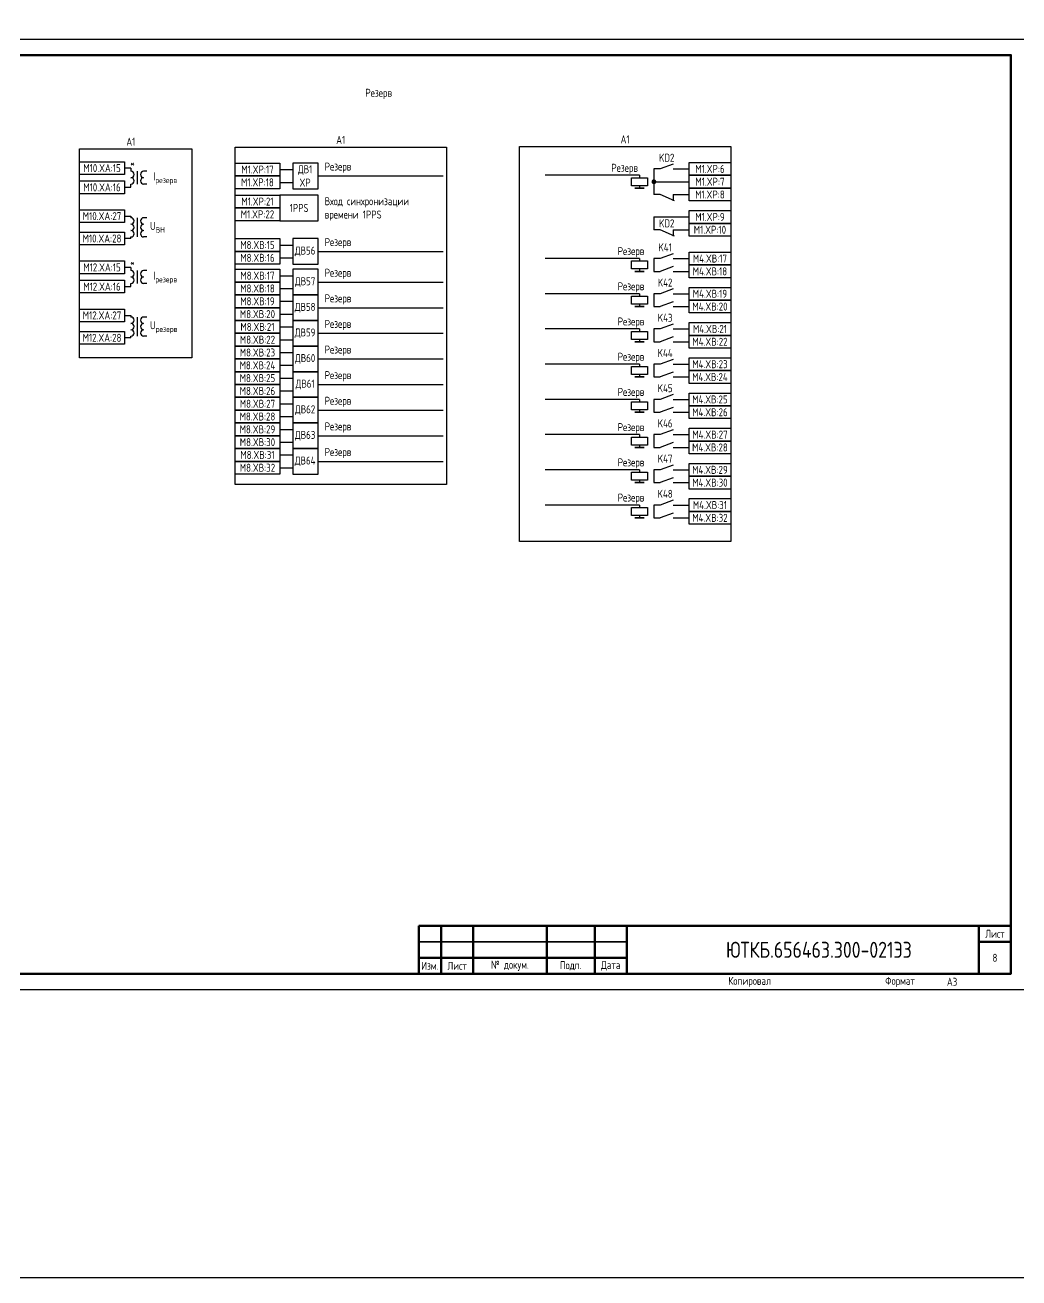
# Model space of a CAD drawing. Header units: millimetres. Extents: x -1117 to 4405, y -90 to 586.
# Drawn here: x 3047 to 3357.5, y -90 to 301.4 of the extents above; entities that cross this region are included whole.
import ezdxf

# ---------------------------------------------------------------- set-up
doc = ezdxf.new("R2010")
doc.units = ezdxf.units.MM
doc.styles.add('Gost_type_A', font='GOST_0.TTF')

# ---------------------------------------------------------------- blocks, each defined once
blk = doc.blocks.new('Формат_А3')
blk.add_lwpolyline([(-420, 297), (0, 297), (0, 0), (-420, 0)], close=True)
at = {"lineweight": 50}
blk.add_lwpolyline([(-400, 292), (-5, 292), (-5, 5), (-400, 5)], close=True, dxfattribs=at)
blk = doc.blocks.new('Штамп малый нижний')
at = {"lineweight": 50}
for points in [[(-185, 15), (-178, 15), (-178, 5), (-185, 5)], [(-178, 15), (-168, 15), (-168, 5), (-178, 5)], [(-168, 15), (-145, 15), (-145, 5), (-168, 5)], [(-145, 15), (-130, 15), (-130, 5), (-145, 5)], [(-130, 15), (-120, 15), (-120, 5), (-130, 5)], [(-120, 15), (-10, 15), (-10, 0), (-120, 0)], [(-10, 15), (0, 15), (0, 10), (-10, 10)], [(-10, 10), (0, 10), (0, 0), (-10, 0)], [(-185, 5), (-178, 5), (-178, 0), (-185, 0)], [(-178, 5), (-168, 5), (-168, 0), (-178, 0)], [(-168, 5), (-145, 5), (-145, 0), (-168, 0)], [(-145, 5), (-130, 5), (-130, 0), (-145, 0)], [(-130, 5), (-120, 5), (-120, 0), (-130, 0)]]:
    blk.add_lwpolyline(points, close=True, dxfattribs=at)
for points in [[(-185, 15), (-178, 15), (-178, 10), (-185, 10)], [(-178, 15), (-168, 15), (-168, 10), (-178, 10)], [(-168, 15), (-145, 15), (-145, 10), (-168, 10)], [(-145, 15), (-130, 15), (-130, 10), (-145, 10)], [(-130, 15), (-120, 15), (-120, 10), (-130, 10)], [(-185, 10), (-178, 10), (-178, 5), (-185, 5)], [(-178, 10), (-168, 10), (-168, 5), (-178, 5)], [(-168, 10), (-145, 10), (-145, 5), (-168, 5)], [(-145, 10), (-130, 10), (-130, 5), (-145, 5)], [(-130, 10), (-120, 10), (-120, 5), (-130, 5)]]:
    blk.add_lwpolyline(points, close=True)
at = {"char_height": 2.5, "style": 'Gost_type_A'}
for s, insert, width, attachment_point in [('Лист', (-5, 12.5), 10, 5), ('№ докум.', (-156.5, 2.5), 23, 5), ('Подп.', (-137.5, 2.5), 15, 5), ('Дата', (-125, 2.5), 10, 5), ('Изм.', (-181.5, 2.5), 7, 5), ('Лист', (-173, 2.5), 10, 5), ('Копировал', (-75, -2.53), 13.1202, 6), ('Формат', (-30, -2.53), 13.1202, 6)]:
    blk.add_mtext(s, dxfattribs=dict(at, insert=insert, width=width, attachment_point=attachment_point))
blk = doc.blocks.new('POINT')
at = {"const_width": 0.75}
blk.add_lwpolyline([(-0.375, 0, 1), (0.375, 0, 1)], format="xyb", close=True, dxfattribs=at)

msp = doc.modelspace()

# ---------------------------------------------------------------- linework, layer by layer
for p, q in [((3080.09, 256.69), (3078.09, 256.69)), ((3126.64, 256.25), (3130.64, 256.25)), ((3238.98, 254.44), (3209.48, 254.44)), ((3238.98, 254.44), (3238.98, 253.69)), ((3078.09, 250.69), (3080.09, 250.69)), ((3126.64, 252.25), (3130.64, 252.25)), ((3138.64, 254.25), (3177.64, 254.25)), ((3238.98, 251.19), (3238.98, 250.44)), ((3249.48, 248.44), (3249.48, 246.44)), ((3243.48, 241.44), (3243.48, 237.44)), ((3249.48, 237.44), (3249.48, 235.44)), ((3126.64, 232.67), (3130.64, 232.67)), ((3126.64, 228.67), (3130.64, 228.67)), ((3138.64, 230.67), (3177.64, 230.67)), ((3238.98, 228.44), (3209.48, 228.44)), ((3238.98, 228.44), (3238.98, 227.69)), ((3080.09, 225.68), (3078.09, 225.68)), ((3126.64, 223.09), (3130.64, 223.09)), ((3238.98, 225.19), (3238.98, 224.44)), ((3078.09, 219.68), (3080.09, 219.68)), ((3138.64, 221.09), (3177.64, 221.09)), ((3126.64, 219.09), (3130.64, 219.09)), ((3238.98, 217.44), (3209.48, 217.44)), ((3238.98, 217.44), (3238.98, 216.69)), ((3126.64, 215.09), (3130.64, 215.09)), ((3138.64, 213.09), (3177.64, 213.09)), ((3238.98, 214.19), (3238.98, 213.44)), ((3126.64, 211.09), (3130.64, 211.09)), ((3126.64, 207.09), (3130.64, 207.09)), ((3138.64, 205.09), (3177.64, 205.09)), ((3238.98, 206.44), (3209.48, 206.44)), ((3238.98, 206.44), (3238.98, 205.69)), ((3126.64, 203.09), (3130.64, 203.09)), ((3238.98, 203.19), (3238.98, 202.44)), ((3126.64, 199.09), (3130.64, 199.09)), ((3138.64, 197.09), (3177.64, 197.09)), ((3126.64, 195.09), (3130.64, 195.09)), ((3238.98, 195.44), (3209.48, 195.44)), ((3238.98, 195.44), (3238.98, 194.69)), ((3238.98, 192.19), (3238.98, 191.44)), ((3126.64, 191.09), (3130.64, 191.09)), ((3138.64, 189.09), (3177.64, 189.09)), ((3126.64, 187.09), (3130.64, 187.09)), ((3238.98, 184.44), (3209.48, 184.44)), ((3238.98, 184.44), (3238.98, 183.69)), ((3126.64, 183.09), (3130.64, 183.09)), ((3138.64, 181.09), (3177.64, 181.09)), ((3238.98, 181.19), (3238.98, 180.44)), ((3126.64, 179.09), (3130.64, 179.09)), ((3126.64, 175.09), (3130.64, 175.09)), ((3138.64, 173.09), (3177.64, 173.09)), ((3238.98, 173.44), (3209.48, 173.44)), ((3238.98, 173.44), (3238.98, 172.69)), ((3126.64, 171.09), (3130.64, 171.09)), ((3238.98, 170.19), (3238.98, 169.44)), ((3126.64, 167.09), (3130.64, 167.09)), ((3138.64, 165.09), (3177.64, 165.09)), ((3126.64, 163.09), (3130.64, 163.09)), ((3238.98, 162.44), (3209.48, 162.44)), ((3238.98, 162.44), (3238.98, 161.69)), ((3238.98, 159.19), (3238.98, 158.44)), ((3238.98, 151.44), (3209.48, 151.44)), ((3238.98, 151.44), (3238.98, 150.69)), ((3238.98, 148.19), (3238.98, 147.44))]:
    msp.add_line(p, q)
at = {"ltscale": 4}
for p, q in [((3080.09, 256.69), (3080.09, 255.69)), ((3080.09, 256.19), (3080.09, 255.69)), ((3082.09, 255.69), (3082.09, 251.69)), ((3082.09, 255.69), (3082.09, 251.69)), ((3085.09, 255.69), (3084.09, 255.69)), ((3085.09, 255.69), (3084.09, 255.69)), ((3080.09, 250.69), (3080.09, 251.69)), ((3085.09, 251.69), (3084.09, 251.69)), ((3085.09, 251.69), (3084.09, 251.69)), ((3078.09, 241.69), (3080.09, 241.69)), ((3080.09, 241.69), (3080.09, 241.19)), ((3080.09, 241.69), (3080.09, 241.19)), ((3082.09, 241.19), (3082.09, 237.19)), ((3082.09, 239.19), (3082.09, 235.19)), ((3085.09, 241.19), (3084.09, 241.19)), ((3080.09, 234.69), (3080.09, 235.19)), ((3085.09, 235.19), (3084.09, 235.19)), ((3080.09, 234.69), (3078.09, 234.69)), ((3080.09, 225.68), (3080.09, 224.68)), ((3080.09, 225.18), (3080.09, 224.68)), ((3082.09, 224.68), (3082.09, 220.68)), ((3082.09, 224.68), (3082.09, 220.68)), ((3085.09, 224.68), (3084.09, 224.68)), ((3085.09, 224.68), (3084.09, 224.68)), ((3080.09, 219.68), (3080.09, 220.68)), ((3085.09, 220.68), (3084.09, 220.68)), ((3085.09, 220.68), (3084.09, 220.68)), ((3078.09, 210.68), (3080.09, 210.68)), ((3080.09, 210.68), (3080.09, 210.18)), ((3080.09, 210.68), (3080.09, 210.18)), ((3082.09, 210.18), (3082.09, 206.18)), ((3082.09, 208.18), (3082.09, 204.18)), ((3085.09, 210.18), (3084.09, 210.18)), ((3080.09, 203.68), (3078.09, 203.68)), ((3080.09, 203.68), (3080.09, 204.18)), ((3085.09, 204.18), (3084.09, 204.18))]:
    msp.add_line(p, q, dxfattribs=at)
at = {"ltscale": 1.08}
for p, q in [((3245.48, 256.44), (3243.48, 256.44)), ((3243.48, 256.44), (3243.48, 248.44)), ((3249.48, 256.44), (3254.48, 256.44)), ((3243.48, 252.44), (3254.48, 252.44)), ((3245.48, 248.44), (3243.48, 248.44)), ((3249.48, 248.44), (3254.48, 248.44)), ((3243.48, 241.44), (3254.48, 241.44)), ((3245.48, 237.44), (3243.48, 237.44)), ((3249.48, 237.44), (3254.48, 237.44)), ((3245.48, 228.44), (3243.48, 228.44)), ((3243.48, 228.44), (3243.48, 224.44)), ((3249.48, 228.44), (3254.48, 228.44)), ((3243.48, 224.44), (3245.48, 224.44)), ((3249.48, 224.44), (3254.48, 224.44)), ((3245.48, 217.44), (3243.48, 217.44)), ((3243.48, 217.44), (3243.48, 213.44)), ((3249.48, 217.44), (3254.48, 217.44)), ((3243.48, 213.44), (3245.48, 213.44)), ((3249.48, 213.44), (3254.48, 213.44)), ((3245.48, 206.44), (3243.48, 206.44)), ((3243.48, 206.44), (3243.48, 202.44)), ((3249.48, 206.44), (3254.48, 206.44)), ((3243.48, 202.44), (3245.48, 202.44)), ((3249.48, 202.44), (3254.48, 202.44)), ((3245.48, 195.44), (3243.48, 195.44)), ((3243.48, 195.44), (3243.48, 191.44)), ((3249.48, 195.44), (3254.48, 195.44)), ((3243.48, 191.44), (3245.48, 191.44)), ((3249.48, 191.44), (3254.48, 191.44)), ((3245.48, 184.44), (3243.48, 184.44)), ((3243.48, 184.44), (3243.48, 180.44)), ((3249.48, 184.44), (3254.48, 184.44)), ((3243.48, 180.44), (3245.48, 180.44)), ((3249.48, 180.44), (3254.48, 180.44)), ((3245.48, 173.44), (3243.48, 173.44)), ((3243.48, 173.44), (3243.48, 169.44)), ((3249.48, 173.44), (3254.48, 173.44)), ((3243.48, 169.44), (3245.48, 169.44)), ((3249.48, 169.44), (3254.48, 169.44)), ((3245.48, 162.44), (3243.48, 162.44)), ((3243.48, 162.44), (3243.48, 158.44)), ((3249.48, 162.44), (3254.48, 162.44)), ((3243.48, 158.44), (3245.48, 158.44)), ((3249.48, 158.44), (3254.48, 158.44)), ((3245.48, 151.44), (3243.48, 151.44)), ((3243.48, 151.44), (3243.48, 147.44)), ((3249.48, 151.44), (3254.48, 151.44)), ((3243.48, 147.44), (3245.48, 147.44)), ((3249.48, 147.44), (3254.48, 147.44))]:
    msp.add_line(p, q, dxfattribs=at)
at = {"ltscale": 4.32}
for p, q in [((3249.48, 257.94), (3245.48, 256.44)), ((3249.87, 246.45), (3245.48, 248.44)), ((3249.87, 235.45), (3245.48, 237.44)), ((3249.48, 229.94), (3245.48, 228.44)), ((3249.48, 225.94), (3245.48, 224.44)), ((3249.48, 218.94), (3245.48, 217.44)), ((3249.48, 214.94), (3245.48, 213.44)), ((3249.48, 207.94), (3245.48, 206.44)), ((3249.48, 203.94), (3245.48, 202.44)), ((3249.48, 196.94), (3245.48, 195.44)), ((3249.48, 192.94), (3245.48, 191.44)), ((3249.48, 185.94), (3245.48, 184.44)), ((3249.48, 181.94), (3245.48, 180.44)), ((3249.48, 174.94), (3245.48, 173.44)), ((3249.48, 170.94), (3245.48, 169.44)), ((3249.48, 163.94), (3245.48, 162.44)), ((3249.48, 159.94), (3245.48, 158.44)), ((3249.48, 152.94), (3245.48, 151.44)), ((3249.48, 148.94), (3245.48, 147.44))]:
    msp.add_line(p, q, dxfattribs=at)
for points in [[(-1117.42, 586), (4404.54, 586), (4404.54, -90), (-1117.42, -90)], [(3064.09, 262.69), (3099.09, 262.69), (3099.09, 197.38), (3064.09, 197.38)], [(3112.64, 263.25), (3178.64, 263.25), (3178.64, 157.84), (3112.64, 157.84)], [(3201.48, 263.44), (3267.48, 263.44), (3267.48, 140.05), (3201.48, 140.05)], [(3064.09, 258.69), (3078.09, 258.69), (3078.09, 254.69), (3064.09, 254.69)], [(3064.09, 258.69), (3078.09, 258.69), (3078.09, 254.69), (3064.09, 254.69)], [(3254.48, 258.44), (3267.48, 258.44), (3267.48, 254.44), (3254.48, 254.44)], [(3112.64, 258.25), (3126.64, 258.25), (3126.64, 254.25), (3112.64, 254.25)], [(3254.48, 254.44), (3267.48, 254.44), (3267.48, 250.44), (3254.48, 250.44)], [(3064.09, 252.69), (3078.09, 252.69), (3078.09, 248.69), (3064.09, 248.69)], [(3112.64, 254.25), (3126.64, 254.25), (3126.64, 250.25), (3112.64, 250.25)], [(3241.48, 253.69), (3241.48, 251.19), (3236.48, 251.19), (3236.48, 253.69)], [(3112.64, 248.25), (3126.64, 248.25), (3126.64, 244.25), (3112.64, 244.25)], [(3240.48, 250.44), (3237.48, 250.44)], [(3254.48, 250.44), (3267.48, 250.44), (3267.48, 246.44), (3254.48, 246.44)], [(3064.09, 243.69), (3078.09, 243.69), (3078.09, 239.69), (3064.09, 239.69)], [(3112.64, 244.25), (3126.64, 244.25), (3126.64, 240.25), (3112.64, 240.25)], [(3254.48, 243.44), (3267.48, 243.44), (3267.48, 239.44), (3254.48, 239.44)], [(3254.48, 239.44), (3267.48, 239.44), (3267.48, 235.44), (3254.48, 235.44)], [(3064.09, 236.69), (3078.09, 236.69), (3078.09, 232.69), (3064.09, 232.69)], [(3112.64, 234.67), (3126.64, 234.67), (3126.64, 230.67), (3112.64, 230.67)], [(3064.09, 227.68), (3078.09, 227.68), (3078.09, 223.68), (3064.09, 223.68)], [(3112.64, 230.67), (3126.64, 230.67), (3126.64, 226.67), (3112.64, 226.67)], [(3241.48, 227.69), (3241.48, 225.19), (3236.48, 225.19), (3236.48, 227.69)], [(3254.48, 230.44), (3267.48, 230.44), (3267.48, 226.44), (3254.48, 226.44)], [(3112.64, 225.09), (3126.64, 225.09), (3126.64, 221.09), (3112.64, 221.09)], [(3240.48, 224.44), (3237.48, 224.44)], [(3254.48, 226.44), (3267.48, 226.44), (3267.48, 222.44), (3254.48, 222.44)], [(3064.09, 221.68), (3078.09, 221.68), (3078.09, 217.68), (3064.09, 217.68)], [(3112.64, 221.09), (3126.64, 221.09), (3126.64, 217.09), (3112.64, 217.09)], [(3254.48, 219.44), (3267.48, 219.44), (3267.48, 215.44), (3254.48, 215.44)], [(3112.64, 217.09), (3126.64, 217.09), (3126.64, 213.09), (3112.64, 213.09)], [(3241.48, 216.69), (3241.48, 214.19), (3236.48, 214.19), (3236.48, 216.69)], [(3254.48, 215.44), (3267.48, 215.44), (3267.48, 211.44), (3254.48, 211.44)], [(3064.09, 212.68), (3078.09, 212.68), (3078.09, 208.68), (3064.09, 208.68)], [(3112.64, 213.09), (3126.64, 213.09), (3126.64, 209.09), (3112.64, 209.09)], [(3240.48, 213.44), (3237.48, 213.44)], [(3112.64, 209.09), (3126.64, 209.09), (3126.64, 205.09), (3112.64, 205.09)], [(3254.48, 208.44), (3267.48, 208.44), (3267.48, 204.44), (3254.48, 204.44)], [(3064.09, 205.68), (3078.09, 205.68), (3078.09, 201.68), (3064.09, 201.68)], [(3112.64, 205.09), (3126.64, 205.09), (3126.64, 201.09), (3112.64, 201.09)], [(3241.48, 205.69), (3241.48, 203.19), (3236.48, 203.19), (3236.48, 205.69)], [(3254.48, 204.44), (3267.48, 204.44), (3267.48, 200.44), (3254.48, 200.44)], [(3112.64, 201.09), (3126.64, 201.09), (3126.64, 197.09), (3112.64, 197.09)], [(3240.48, 202.44), (3237.48, 202.44)], [(3112.64, 197.09), (3126.64, 197.09), (3126.64, 193.09), (3112.64, 193.09)], [(3254.48, 197.44), (3267.48, 197.44), (3267.48, 193.44), (3254.48, 193.44)], [(3112.64, 193.09), (3126.64, 193.09), (3126.64, 189.09), (3112.64, 189.09)], [(3241.48, 194.69), (3241.48, 192.19), (3236.48, 192.19), (3236.48, 194.69)], [(3254.48, 193.44), (3267.48, 193.44), (3267.48, 189.44), (3254.48, 189.44)], [(3112.64, 189.09), (3126.64, 189.09), (3126.64, 185.09), (3112.64, 185.09)], [(3240.48, 191.44), (3237.48, 191.44)], [(3112.64, 185.09), (3126.64, 185.09), (3126.64, 181.09), (3112.64, 181.09)], [(3254.48, 186.44), (3267.48, 186.44), (3267.48, 182.44), (3254.48, 182.44)], [(3112.64, 181.09), (3126.64, 181.09), (3126.64, 177.09), (3112.64, 177.09)], [(3241.48, 183.69), (3241.48, 181.19), (3236.48, 181.19), (3236.48, 183.69)], [(3240.48, 180.44), (3237.48, 180.44)], [(3254.48, 182.44), (3267.48, 182.44), (3267.48, 178.44), (3254.48, 178.44)], [(3112.64, 177.09), (3126.64, 177.09), (3126.64, 173.09), (3112.64, 173.09)], [(3112.64, 173.09), (3126.64, 173.09), (3126.64, 169.09), (3112.64, 169.09)], [(3241.48, 172.69), (3241.48, 170.19), (3236.48, 170.19), (3236.48, 172.69)], [(3254.48, 175.44), (3267.48, 175.44), (3267.48, 171.44), (3254.48, 171.44)], [(3112.64, 169.09), (3126.64, 169.09), (3126.64, 165.09), (3112.64, 165.09)], [(3240.48, 169.44), (3237.48, 169.44)], [(3254.48, 171.44), (3267.48, 171.44), (3267.48, 167.44), (3254.48, 167.44)], [(3112.64, 165.09), (3126.64, 165.09), (3126.64, 161.09), (3112.64, 161.09)], [(3254.48, 164.44), (3267.48, 164.44), (3267.48, 160.44), (3254.48, 160.44)], [(3241.48, 161.69), (3241.48, 159.19), (3236.48, 159.19), (3236.48, 161.69)], [(3240.48, 158.44), (3237.48, 158.44)], [(3254.48, 160.44), (3267.48, 160.44), (3267.48, 156.44), (3254.48, 156.44)], [(3254.48, 153.44), (3267.48, 153.44), (3267.48, 149.44), (3254.48, 149.44)], [(3241.48, 150.69), (3241.48, 148.19), (3236.48, 148.19), (3236.48, 150.69)], [(3254.48, 149.44), (3267.48, 149.44), (3267.48, 145.44), (3254.48, 145.44)], [(3240.48, 147.44), (3237.48, 147.44)]]:
    msp.add_lwpolyline(points, close=True)
at = {"ltscale": 4}
for points in [[(3130.64, 250.25), (3138.64, 250.25), (3138.64, 258.25), (3130.64, 258.25)], [(3126.64, 240.25), (3138.64, 240.25), (3138.64, 248.25), (3126.64, 248.25)], [(3130.64, 226.67), (3138.64, 226.67), (3138.64, 234.67), (3130.64, 234.67)], [(3130.64, 217.09), (3138.64, 217.09), (3138.64, 225.09), (3130.64, 225.09)], [(3130.64, 209.09), (3138.64, 209.09), (3138.64, 217.09), (3130.64, 217.09)], [(3130.64, 201.09), (3138.64, 201.09), (3138.64, 209.09), (3130.64, 209.09)], [(3130.64, 193.09), (3138.64, 193.09), (3138.64, 201.09), (3130.64, 201.09)], [(3130.64, 185.09), (3138.64, 185.09), (3138.64, 193.09), (3130.64, 193.09)], [(3130.64, 177.09), (3138.64, 177.09), (3138.64, 185.09), (3130.64, 185.09)], [(3130.64, 169.09), (3138.64, 169.09), (3138.64, 177.09), (3130.64, 177.09)], [(3130.64, 161.09), (3138.64, 161.09), (3138.64, 169.09), (3130.64, 169.09)]]:
    msp.add_lwpolyline(points, close=True, dxfattribs=at)
for centre, start, end in [((3080.09, 254.69), 270, 90), ((3080.09, 254.69), 270, 90), ((3084.09, 254.69), 90, 270), ((3084.09, 254.69), 90, 270), ((3080.09, 252.69), 270, 90), ((3080.09, 252.69), 270, 90), ((3084.09, 252.69), 90, 270), ((3084.09, 252.69), 90, 270), ((3080.09, 240.19), 270, 90), ((3080.09, 238.19), 270, 90), ((3084.09, 240.19), 90, 270), ((3084.09, 240.19), 90, 270), ((3084.09, 238.19), 90, 270), ((3084.09, 238.19), 90, 270), ((3080.09, 236.19), 270, 90), ((3084.09, 236.19), 90, 270), ((3080.09, 223.68), 270, 90), ((3080.09, 223.68), 270, 90), ((3084.09, 223.68), 90, 270), ((3084.09, 223.68), 90, 270), ((3080.09, 221.68), 270, 90), ((3080.09, 221.68), 270, 90), ((3084.09, 221.68), 90, 270), ((3084.09, 221.68), 90, 270), ((3080.09, 209.18), 270, 90), ((3080.09, 207.18), 270, 90), ((3084.09, 209.18), 90, 270), ((3084.09, 209.18), 90, 270), ((3084.09, 207.18), 90, 270), ((3084.09, 207.18), 90, 270), ((3080.09, 205.18), 270, 90), ((3084.09, 205.18), 90, 270)]:
    msp.add_arc(centre, 1, start, end, dxfattribs=at)

# ---------------------------------------------------------------- block references
at = {"color": 1}
msp.add_blockref('Формат_А3', (3360, 0), dxfattribs=at)
for name, p in [('POINT', (3243.48, 252.44)), ('Штамп малый нижний', (3355, 5))]:
    msp.add_blockref(name, p)

# ---------------------------------------------------------------- texts
at = {"lineweight": 25, "insert": (3157.5, 279.87), "char_height": 2.5, "width": 395, "attachment_point": 5, "line_spacing_factor": 0.9, "style": 'Gost_type_A'}
msp.add_mtext('Резерв', dxfattribs=at)
at = {"char_height": 2.5, "style": 'Gost_type_A'}
for s, insert, width, attachment_point, line_spacing_factor in [('A1', (3080.09, 263.69), 32, 8, 0.9), ('A1', (3145.64, 264.25), 66, 8, 0.9), ('A1', (3234.48, 264.44), 66, 8, 0.9), ('Резерв', (3238.48, 256.44), 37, 6, 0.8)]:
    msp.add_mtext(s, dxfattribs=dict(at, insert=insert, width=width, attachment_point=attachment_point, line_spacing_factor=line_spacing_factor))
at = {"style": 'Gost_type_A'}
for s, insert, char_height, width, attachment_point in [('*', (3080.59, 258.19), 2.5, 3, 5), ('Резерв', (3140.64, 255.25), 2.5, 27.8465, 7), ('KD2', (3247.48, 259.94), 2.5, 8, 5), ('M10.XA:15', (3071.09, 256.69), 2.5, 14, 5), ('\\A1;I{\\H0.7x;\\S^ резерв;}', (3087.09, 253.69), 2.5, 8, 4), ('M1.XP:17', (3119.64, 256.25), 2.5, 14, 5), ('ДВ1 XP', (3134.52, 254.25), 2.5, 7.7588, 5), ('M1.XP:6', (3260.98, 256.44), 2.5, 13, 5), ('M10.XA:16', (3071.08, 250.68), 2.5, 14.018, 5), ('M1.XP:18', (3119.64, 252.25), 2.5, 14, 5), ('M1.XP:7', (3260.98, 252.44), 2.5, 13, 5), ('M1.XP:21', (3119.64, 246.25), 2.5, 14, 5), ('Вход синхронизации\\Pвремени 1PPS', (3140.64, 240.25), 2.5, 35.9749, 7), ('M1.XP:8', (3260.98, 248.44), 2.5, 13, 5), ('M10.XA:27', (3071.08, 241.69), 2.5, 14.018, 5), ('M1.XP:22', (3119.64, 242.25), 2.5, 14, 5), ('1PPS', (3132.64, 244.25), 2.5, 12, 5), ('M1.XP:9', (3260.98, 241.44), 2.5, 13, 5), ('\\A1;U{\\H0.7x;\\S^ ВН;}', (3086.09, 238.19), 2.5, 12, 4), ('KD2', (3247.48, 239.44), 2.5, 8, 5), ('M10.XA:28', (3071.08, 234.69), 2.5, 14.018, 5), ('Резерв', (3140.64, 231.67), 2.5, 27.8465, 7), ('M1.XP:10', (3260.98, 237.44), 2.5, 13, 5), ('M8.XВ:15', (3119.64, 232.67), 2.5, 14, 5), ('ДВ56', (3134.52, 230.67), 2.5, 7.7588, 5), ('Резерв', (3240.48, 230.44), 2.5, 31.0015, 6), ('K41', (3246.98, 231.94), 2.5, 5, 5), ('*', (3080.59, 227.18), 2.5, 3, 5), ('M8.XВ:16', (3119.64, 228.67), 2.5, 14, 5), ('M4.XВ:17', (3260.98, 228.44), 2.5, 13, 5), ('M12.XA:15', (3071.09, 225.68), 2.5, 14, 5), ('\\A1;I{\\H0.7x;\\S^ резерв;}', (3087.09, 222.68), 2.5, 8, 4), ('M8.XВ:17', (3119.64, 223.09), 2.5, 14, 5), ('Резерв', (3140.64, 222.09), 2.5, 27.8465, 7), ('M4.XВ:18', (3260.98, 224.44), 2.5, 13, 5), ('M12.XA:16', (3071.08, 219.67), 2.5, 14.018, 5), ('M8.XВ:18', (3119.64, 219.09), 2.5, 14, 5), ('ДВ57', (3134.52, 221.09), 2.5, 7.7588, 5), ('Резерв', (3240.48, 219.44), 2.5, 31.0015, 6), ('K42', (3246.98, 220.94), 2.5, 5, 5), ('M8.XВ:19', (3119.64, 215.09), 2.5, 14, 5), ('Резерв', (3140.64, 214.09), 2.5, 27.8465, 7), ('M4.XВ:19', (3260.98, 217.44), 2.5, 13, 5), ('M12.XA:27', (3071.08, 210.68), 2.5, 14.018, 5), ('M8.XВ:20', (3119.64, 211.09), 2.5, 14, 5), ('ДВ58', (3134.52, 213.09), 2.5, 7.7588, 5), ('M4.XВ:20', (3260.98, 213.44), 2.5, 13, 5), ('\\A1;U{\\H0.7x;\\S^ резерв;}', (3086.09, 207.18), 2.5, 12, 4), ('M8.XВ:21', (3119.64, 207.09), 2.5, 14, 5), ('Резерв', (3140.64, 206.09), 2.5, 27.8465, 7), ('Резерв', (3240.48, 208.44), 2.5, 31.0015, 6), ('K43', (3246.98, 209.94), 2.5, 5, 5), ('M4.XВ:21', (3260.98, 206.44), 2.5, 13, 5), ('M12.XA:28', (3071.08, 203.68), 2.5, 14.018, 5), ('M8.XВ:22', (3119.64, 203.09), 2.5, 14, 5), ('ДВ59', (3134.52, 205.09), 2.5, 7.7588, 5), ('M4.XВ:22', (3260.98, 202.44), 2.5, 13, 5), ('M8.XВ:23', (3119.64, 199.09), 2.5, 14, 5), ('Резерв', (3140.64, 198.09), 2.5, 27.8465, 7), ('K44', (3246.98, 198.94), 2.5, 5, 5), ('M8.XВ:24', (3119.64, 195.09), 2.5, 14, 5), ('ДВ60', (3134.52, 197.09), 2.5, 7.7588, 5), ('Резерв', (3240.48, 197.44), 2.5, 31.0015, 6), ('M4.XВ:23', (3260.98, 195.44), 2.5, 13, 5), ('M8.XВ:25', (3119.64, 191.09), 2.5, 14, 5), ('Резерв', (3140.64, 190.09), 2.5, 27.8465, 7), ('M4.XВ:24', (3260.98, 191.44), 2.5, 13, 5), ('M8.XВ:26', (3119.64, 187.09), 2.5, 14, 5), ('ДВ61', (3134.52, 189.09), 2.5, 7.7588, 5), ('Резерв', (3240.48, 186.44), 2.5, 31.0015, 6), ('K45', (3246.98, 187.94), 2.5, 5, 5), ('M8.XВ:27', (3119.64, 183.09), 2.5, 14, 5), ('Резерв', (3140.64, 182.09), 2.5, 27.8465, 7), ('M4.XВ:25', (3260.98, 184.44), 2.5, 13, 5), ('M8.XВ:28', (3119.64, 179.09), 2.5, 14, 5), ('ДВ62', (3134.52, 181.09), 2.5, 7.7588, 5), ('M4.XВ:26', (3260.98, 180.44), 2.5, 13, 5), ('M8.XВ:29', (3119.64, 175.09), 2.5, 14, 5), ('Резерв', (3140.64, 174.09), 2.5, 27.8465, 7), ('Резерв', (3240.48, 175.44), 2.5, 31.0015, 6), ('K46', (3246.98, 176.94), 2.5, 5, 5), ('M8.XВ:30', (3119.64, 171.09), 2.5, 14, 5), ('ДВ63', (3134.52, 173.09), 2.5, 7.7588, 5), ('M4.XВ:27', (3260.98, 173.44), 2.5, 13, 5), ('M8.XВ:31', (3119.64, 167.09), 2.5, 14, 5), ('Резерв', (3140.64, 166.09), 2.5, 27.8465, 7), ('M4.XВ:28', (3260.98, 169.44), 2.5, 13, 5), ('ДВ64', (3134.52, 165.09), 2.5, 7.7588, 5), ('Резерв', (3240.48, 164.44), 2.5, 31.0015, 6), ('K47', (3246.98, 165.94), 2.5, 5, 5), ('M8.XВ:32', (3119.64, 163.09), 2.5, 14, 5), ('M4.XВ:29', (3260.98, 162.44), 2.5, 13, 5), ('M4.XВ:30', (3260.98, 158.44), 2.5, 13, 5), ('Резерв', (3240.48, 153.44), 2.5, 31.0015, 6), ('K48', (3246.98, 154.94), 2.5, 5, 5), ('M4.XВ:31', (3260.98, 151.44), 2.5, 13, 5), ('M4.XВ:32', (3260.98, 147.44), 2.5, 13, 5), ('ЮТКБ.656463.300-021Э3', (3295, 12.5), 5, 120, 5), ('8', (3350, 10), 2.5, 10, 5), ('A3', (3335, 2.5), 2.5, 20, 4)]:
    msp.add_mtext(s, dxfattribs=dict(at, insert=insert, char_height=char_height, width=width, attachment_point=attachment_point))

doc.saveas('drawing.dxf')
